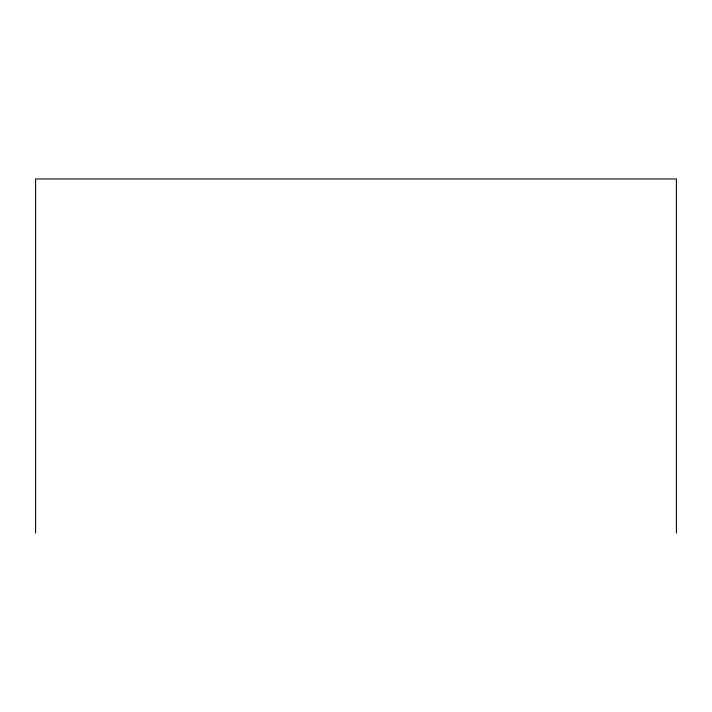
<?xml version="1.0" encoding="UTF-8"?>
<svg xmlns="http://www.w3.org/2000/svg" width="712" height="712" viewBox="0 0 712 712"><rect width="100%" height="100%" fill="white"/><g stroke="black" fill="none" stroke-linecap="round" stroke-linejoin="round"><path stroke-width="1.07" d="M676.4 533.048L676.4 178.952L35.6 178.952L35.6 533.048"/></g></svg>
